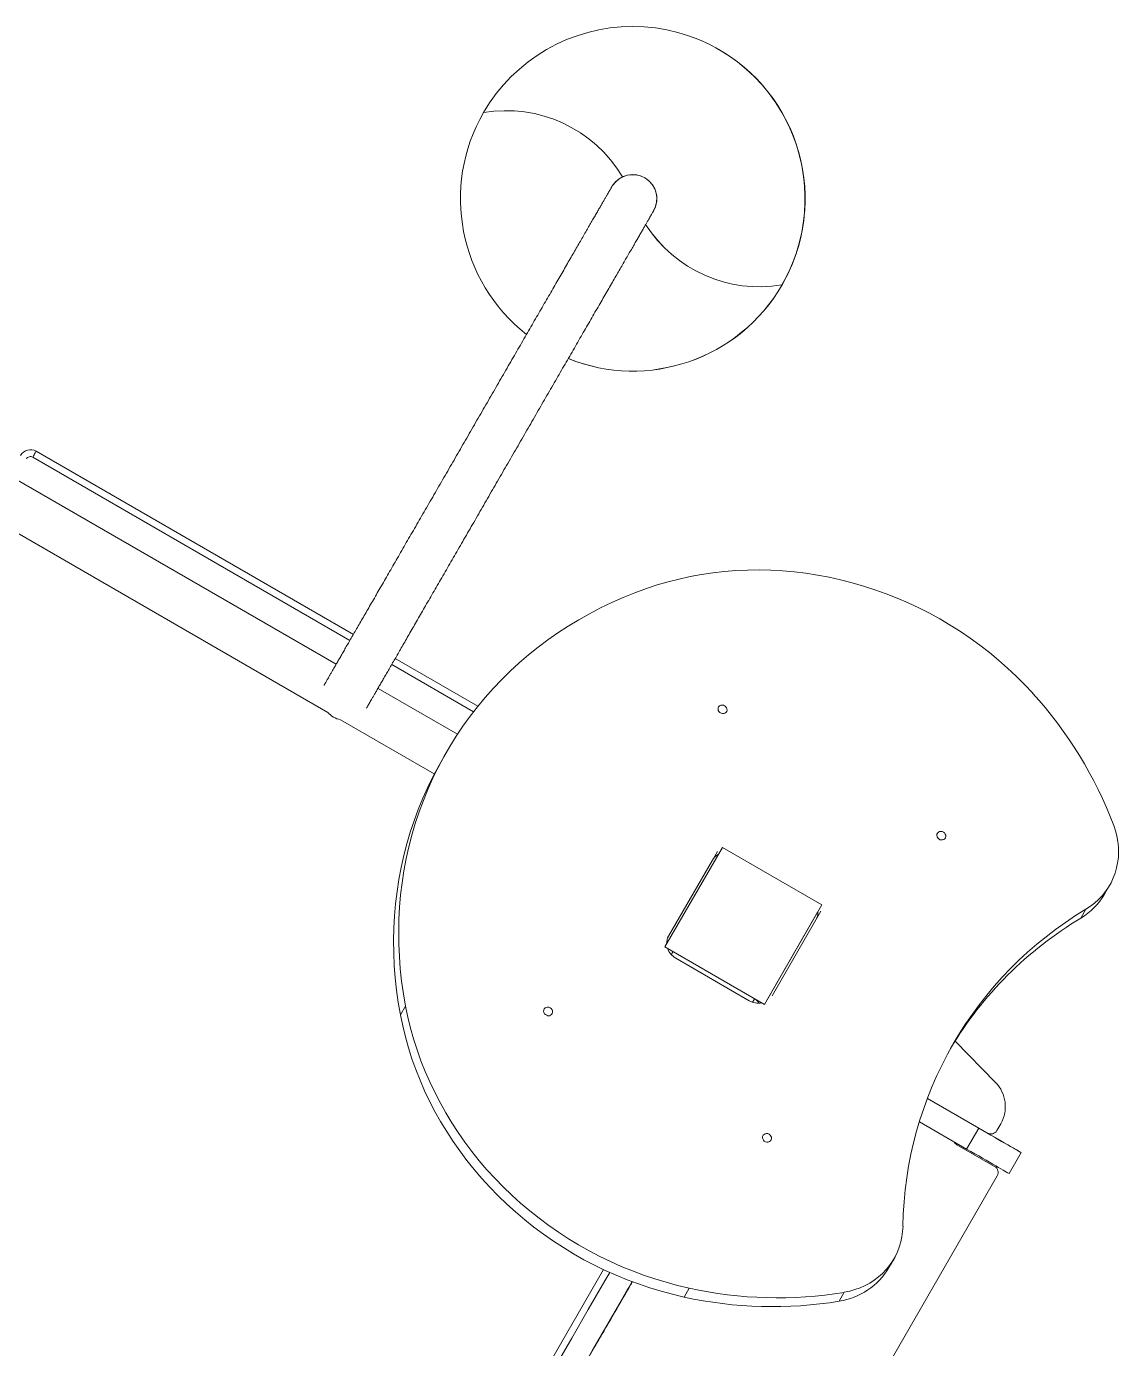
# Model space of a CAD drawing. Header units: millimetres. Extents: x -6431 to 4834, y -6422 to 4807.
# Drawn here: x 37 to 988, y 1842 to 2993 of the extents above; entities that cross this region are included whole.
import ezdxf

# ---------------------------------------------------------------- set-up
doc = ezdxf.new("R2010")
doc.units = ezdxf.units.MM
doc.layers.add('DIKOM_ОБЪЕКТ', color=7, linetype='Continuous')

msp = doc.modelspace()

# ---------------------------------------------------------------- linework, layer by layer
at = {"layer": 'DIKOM_ОБЪЕКТ', "color": 7, "linetype": 'Continuous', "lineweight": 15}
for p, q in [((637.1, 2974.7), (637.1, 2974.7)), ((694.7, 2768.3), (694.7, 2768.3)), ((694.7, 2768.3), (694.7, 2768.3)), ((694.8, 2768.3), (694.8, 2768.3)), ((318.6, 2458.9), (42.4, 2618.4)), ((45.2, 2623.7), (45.2, 2623.7)), ((45.4, 2623.6), (45.2, 2623.7)), ((45.4, 2623.6), (45.4, 2623.6)), ((321.6, 2464.1), (45.4, 2623.6)), ((45.4, 2623.6), (321.6, 2464.1)), ((306.6, 2438.1), (21.7, 2602.6)), ((5.1, 2566), (299.2, 2396.2)), ((430, 2401.5), (358, 2443.1)), ((358, 2443.1), (430, 2401.5)), ((426.2, 2396.8), (355, 2437.9)), ((412.2, 2377.2), (343, 2417.1)), ((310.3, 2389.8), (392, 2342.6)), ((402.9, 2362.1), (398.5, 2354.4)), ((642.8, 2278.7), (592.8, 2192)), ((595.9, 2201.3), (634.1, 2267.5)), ((634.1, 2267.5), (638.6, 2275.2)), ((729.4, 2228.7), (642.8, 2278.7)), ((975.6, 2238), (980, 2245.7)), ((679.4, 2142), (729.4, 2228.7)), ((680.9, 2144.6), (725.8, 2222.4)), ((728.6, 2223.2), (686.1, 2149.5)), ((729.4, 2228.7), (729.4, 2228.6)), ((954.9, 2217.1), (959.4, 2224.8)), ((592.8, 2192), (679.4, 2142)), ((666.3, 2145.2), (602.2, 2182.2)), ((679.4, 2142), (679.4, 2142)), ((362.5, 2132.9), (366.9, 2140.6)), ((845.4, 2110.1), (880.7, 2074.1)), ((880.7, 2074.1), (845.4, 2110.1)), ((880.7, 2074.1), (880.7, 2074.1)), ((821.3, 2060.2), (847.6, 2045)), ((866, 2034.3), (821.3, 2060.2)), ((814.4, 2039.9), (855.5, 2016.1)), ((873.6, 2030), (858, 2039)), ((881.8, 2032.2), (885.2, 2038.1)), ((881.8, 2032.2), (885.2, 2038.1)), ((885.2, 2038.1), (885.2, 2038.1)), ((855.5, 2016.1), (866, 2034.3)), ((873.6, 2030), (882.3, 2024.9)), ((873.7, 2029.9), (873.7, 2029.9)), ((881.8, 2032.2), (881.8, 2032.2)), ((879.9, 2000.9), (847, 2019.9)), ((879.9, 2000.9), (847, 2019.9)), ((847, 2019.9), (847, 2019.9)), ((892.5, 1994.8), (903, 2013)), ((882.1, 1992.7), (560.1, 1435)), ((560.1, 1435), (882.1, 1992.7)), ((879.9, 2000.9), (879.9, 2000.9)), ((882.1, 1992.7), (882.1, 1992.7)), ((329.3, 1547.4), (539.3, 1911.2)), ((787.8, 1912.9), (792.3, 1920.6)), ((509.8, 1806.1), (564.4, 1900.6)), ((561.2, 1895.2), (561.2, 1895.2)), ((609.5, 1887.3), (613.9, 1895)), ((744.5, 1883.7), (749, 1891.4)), ((556.3, 1886.6), (556.1, 1886.2)), ((556.3, 1886.6), (556.4, 1886.8)), ((533.5, 1847.1), (533.5, 1847.1))]:
    msp.add_line(p, q, dxfattribs=at)
at = {"layer": 'DIKOM_ОБЪЕКТ', "color": 7, "linetype": 'Continuous', "lineweight": 15, "flags": 128}
for points in [[(42.4, 2618.4), (43, 2619.4), (43.5, 2620.4), (44, 2621.3), (44.5, 2622.1), (44.9, 2622.7), (45.1, 2623.2), (45.3, 2623.5), (45.4, 2623.6)], [(576.8, 2504.1), (586.1, 2507.1), (595.6, 2509.9), (605.2, 2512.3), (614.9, 2514.5), (624.7, 2516.2), (634.6, 2517.7), (644.6, 2518.8), (654.6, 2519.6), (664.7, 2520), (674.8, 2520.2), (684.9, 2519.9), (695.1, 2519.4), (705.3, 2518.5), (715.4, 2517.3), (725.6, 2515.7), (735.7, 2513.8), (745.7, 2511.6), (755.8, 2509.1), (765.7, 2506.2), (775.5, 2503), (785.3, 2499.5), (795, 2495.7), (804.5, 2491.6), (813.9, 2487.2), (823.2, 2482.5), (832.3, 2477.5), (841.3, 2472.2), (850.1, 2466.6), (858.7, 2460.8), (867.1, 2454.7), (875.3, 2448.3), (883.3, 2441.7), (891.1, 2434.8), (898.6, 2427.8), (905.9, 2420.4), (913, 2412.9)], [(366.9, 2140.6), (365.1, 2151.3), (363.6, 2162.1), (362.4, 2172.9), (361.6, 2183.7), (361.1, 2194.5), (361, 2205.3), (361.2, 2216), (361.8, 2226.7), (362.7, 2237.3), (364, 2247.9), (365.6, 2258.4), (367.6, 2268.9), (369.9, 2279.2), (372.5, 2289.4), (375.5, 2299.6), (378.8, 2309.6), (382.5, 2319.5), (386.5, 2329.2), (390.8, 2338.8), (395.4, 2348.3), (400.4, 2357.5), (405.6, 2366.6), (411.2, 2375.6), (417, 2384.3), (423.2, 2392.8), (429.7, 2401.1), (436.4, 2409.2), (443.4, 2417.1), (450.7, 2424.8), (458.2, 2432.2), (466, 2439.4), (474.1, 2446.3), (482.4, 2452.9), (490.9, 2459.3), (499.7, 2465.5), (508.6, 2471.3), (517.8, 2476.9), (527.2, 2482.1), (536.8, 2487.1), (546.5, 2491.8), (556.5, 2496.2), (566.6, 2500.3), (576.8, 2504.1)], [(644.8, 2402), (645.7, 2401.3), (646.4, 2400.3), (646.8, 2399.2), (646.9, 2398.1), (646.6, 2397.1), (645.9, 2396.2), (645.1, 2395.5), (644, 2395.2), (642.8, 2395.2), (641.7, 2395.4), (640.7, 2396), (639.8, 2396.9), (639.3, 2397.9), (639.1, 2399), (639.2, 2400.1), (639.6, 2401.1), (640.4, 2401.9), (641.4, 2402.4), (642.5, 2402.6), (643.7, 2402.4), (644.8, 2402)], [(362.5, 2132.9), (360.6, 2143.6), (359.1, 2154.4), (358, 2165.2), (357.1, 2176), (356.7, 2186.8), (356.6, 2197.6), (356.8, 2208.3), (357.4, 2219), (358.3, 2229.6), (359.6, 2240.2), (361.2, 2250.7), (363.1, 2261.2), (365.4, 2271.5), (368.1, 2281.7), (371.1, 2291.9), (374.4, 2301.9), (378.1, 2311.8), (382, 2321.5), (386.3, 2331.1), (391, 2340.6), (395.9, 2349.8), (398.5, 2354.4)], [(835.3, 2292), (836.2, 2291.3), (836.9, 2290.3), (837.3, 2289.2), (837.4, 2288.1), (837.1, 2287.1), (836.5, 2286.2), (835.6, 2285.5), (834.5, 2285.2), (833.4, 2285.2), (832.2, 2285.4), (831.2, 2286), (830.4, 2286.9), (829.8, 2287.9), (829.6, 2289), (829.7, 2290.1), (830.2, 2291.1), (830.9, 2291.9), (831.9, 2292.4), (833, 2292.6), (834.2, 2292.4), (835.3, 2292)], [(983.6, 2297.8), (985.1, 2293.2), (986.3, 2288.6), (987.2, 2283.9), (987.7, 2279.2), (987.8, 2274.5), (987.6, 2269.9), (987, 2265.3), (986, 2260.8), (984.8, 2256.3), (983.2, 2252.1), (981.2, 2247.9), (978.9, 2244), (976.4, 2240.2), (973.5, 2236.6), (970.3, 2233.3), (966.9, 2230.2), (963.3, 2227.4), (959.4, 2224.8)], [(599.9, 2188), (599.8, 2187.9), (599.6, 2187.6), (599.3, 2187.1), (599, 2186.5), (598.5, 2185.7), (598.3, 2185.3)], [(670.9, 2147), (670.8, 2146.9), (670.6, 2146.6), (670.4, 2146.1), (670, 2145.5), (669.5, 2144.7), (669.1, 2143.9)], [(609.5, 1887.3), (599.4, 1889.7), (589.5, 1892.4), (579.6, 1895.3), (569.7, 1898.7), (560, 1902.3), (550.4, 1906.2), (540.9, 1910.4), (531.6, 1915), (522.3, 1919.8), (513.3, 1924.9), (504.4, 1930.3), (495.7, 1936), (487.1, 1941.9), (478.8, 1948.1), (470.7, 1954.6), (462.8, 1961.3), (455.1, 1968.2), (447.6, 1975.4), (440.4, 1982.8), (433.5, 1990.4), (426.8, 1998.2), (420.4, 2006.2), (414.2, 2014.4), (408.4, 2022.8), (402.8, 2031.3), (397.5, 2040), (392.6, 2048.8), (387.9, 2057.8), (383.6, 2066.8), (379.6, 2076), (375.9, 2085.3), (372.5, 2094.7), (369.5, 2104.2), (366.8, 2113.7), (364.5, 2123.3), (362.5, 2132.9)], [(613.9, 1895), (603.9, 1897.4), (593.9, 1900.1), (584, 1903), (574.2, 1906.3), (564.5, 1910), (554.8, 1913.9), (545.4, 1918.1), (536, 1922.7), (526.8, 1927.5), (517.7, 1932.6), (508.8, 1938), (500.1, 1943.7), (491.6, 1949.6), (483.2, 1955.8), (475.1, 1962.3), (467.2, 1969), (459.5, 1975.9), (452.1, 1983.1), (444.9, 1990.5), (437.9, 1998.1), (431.2, 2005.9), (424.8, 2013.9), (418.7, 2022.1), (412.8, 2030.5), (407.2, 2039), (402, 2047.7), (397, 2056.5), (392.4, 2065.5), (388, 2074.5), (384, 2083.7), (380.3, 2093), (377, 2102.4), (374, 2111.9), (371.3, 2121.4), (368.9, 2131), (366.9, 2140.6)], [(492.9, 2139), (493.9, 2138.3), (494.6, 2137.4), (495, 2136.3), (495, 2135.2), (494.7, 2134.1), (494.1, 2133.2), (493.2, 2132.6), (492.2, 2132.2), (491, 2132.2), (489.9, 2132.5), (488.8, 2133.1), (488, 2133.9), (487.4, 2134.9), (487.2, 2136.1), (487.4, 2137.1), (487.8, 2138.1), (488.6, 2138.9), (489.6, 2139.4), (490.7, 2139.6), (491.8, 2139.5), (492.9, 2139)], [(683.5, 2029), (684.4, 2028.3), (685.1, 2027.4), (685.5, 2026.3), (685.5, 2025.2), (685.2, 2024.1), (684.6, 2023.2), (683.8, 2022.6), (682.7, 2022.2), (681.5, 2022.2), (680.4, 2022.5), (679.3, 2023.1), (678.5, 2023.9), (678, 2024.9), (677.8, 2026.1), (677.9, 2027.1), (678.3, 2028.1), (679.1, 2028.9), (680.1, 2029.4), (681.2, 2029.6), (682.4, 2029.5), (683.5, 2029)], [(882.3, 2024.9), (885.4, 2023.2), (888.2, 2021.5), (890.9, 2020), (893.3, 2018.6), (895.5, 2017.3), (897.4, 2016.2), (899.1, 2015.3), (900.4, 2014.5), (901.5, 2013.8), (902.3, 2013.4), (902.8, 2013.1), (903, 2013), (902.9, 2013), (902.5, 2013.3), (901.7, 2013.7), (900.7, 2014.3), (899.4, 2015.1), (897.8, 2016), (895.9, 2017.1), (893.8, 2018.3), (891.4, 2019.7), (888.8, 2021.2), (886, 2022.8), (883, 2024.5), (879.9, 2026.3), (876.6, 2028.2), (873.1, 2030.2), (869.6, 2032.2), (866, 2034.3)], [(855.5, 2016.1), (859.1, 2014.1), (862.6, 2012), (866.1, 2010.1), (869.4, 2008.2), (872.5, 2006.3), (875.5, 2004.6), (878.3, 2003), (880.9, 2001.5), (883.3, 2000.1), (885.4, 1998.9), (887.3, 1997.8), (888.9, 1996.9), (890.2, 1996.1), (891.2, 1995.5), (892, 1995.1), (892.4, 1994.9), (892.5, 1994.8)], [(800.1, 1948.9), (799.8, 1944.2), (799.2, 1939.7), (798.2, 1935.2), (796.9, 1930.8), (795.2, 1926.5), (793.3, 1922.4), (791, 1918.4), (788.3, 1914.7), (785.4, 1911.1), (782.3, 1907.8), (778.8, 1904.8), (775.1, 1902), (771.2, 1899.4), (767.1, 1897.2), (762.8, 1895.3), (758.3, 1893.7), (753.7, 1892.4), (749, 1891.4)], [(382.1, 1627), (396.5, 1651.8), (410.8, 1676.7), (425.2, 1701.6), (439.6, 1726.6), (454, 1751.5), (468.4, 1776.5), (482.9, 1801.4), (497.3, 1826.4), (511.7, 1851.4), (526.1, 1876.4), (540.5, 1901.4), (544.8, 1908.7)], [(400.3, 1616.5), (414.7, 1641.3), (429, 1666.2), (443.4, 1691.1), (457.8, 1716.1), (472.2, 1741), (486.6, 1766), (501, 1790.9), (515.5, 1815.9), (529.9, 1840.9), (544.3, 1865.9), (558.7, 1890.9), (564.4, 1900.6)], [(556.1, 1886.2), (556.2, 1886.4), (556.5, 1886.8), (556.9, 1887.6), (557.5, 1888.7), (558.3, 1890), (559.2, 1891.5), (560.2, 1893.3), (561.3, 1895.1), (562.4, 1897.1), (563.6, 1899.2), (564.4, 1900.6)], [(564.4, 1900.6), (563.8, 1899.6), (562.6, 1897.5), (561.4, 1895.5), (560.3, 1893.7), (559.3, 1891.9), (558.5, 1890.4), (557.7, 1889.1), (557.1, 1888), (556.6, 1887.2), (556.4, 1886.7), (556.3, 1886.6)], [(564.4, 1900.6), (563.8, 1899.6), (562.6, 1897.5), (561.5, 1895.6), (560.4, 1893.7), (559.4, 1891.9), (558.5, 1890.4), (557.7, 1889.1), (557.1, 1888), (556.7, 1887.2), (556.4, 1886.7), (556.3, 1886.6)], [(556.4, 1886.8), (556.5, 1886.9), (556.7, 1887.4), (557.2, 1888.2), (557.8, 1889.2), (558.6, 1890.6), (559.5, 1892.1), (560.5, 1893.9), (561.6, 1895.8), (562.7, 1897.8), (563.9, 1899.8), (564.4, 1900.6)], [(559.2, 1891.7), (560.3, 1893.5), (561.4, 1895.4), (562.6, 1897.5), (563.8, 1899.6), (564.4, 1900.6)], [(561.2, 1895.2), (561.9, 1896.3), (562.5, 1897.4), (563.2, 1898.5), (563.8, 1899.6), (564.4, 1900.6)], [(533.5, 1847.1), (534.7, 1849.3), (536.1, 1851.7), (537.7, 1854.4), (539.5, 1857.4), (541.4, 1860.7), (543.4, 1864.3), (545.6, 1868.1), (547.9, 1872.1), (550.4, 1876.4), (553, 1880.8), (555.6, 1885.5), (558.4, 1890.2), (561.2, 1895.2)], [(559.2, 1891.7), (557.8, 1889.2), (556.2, 1886.5), (554.6, 1883.7), (552.9, 1880.7), (551.2, 1877.7), (549.4, 1874.7), (547.6, 1871.6), (545.8, 1868.5)], [(545.8, 1868.5), (544.2, 1865.7), (542.7, 1863), (541.2, 1860.4), (539.7, 1858), (538.4, 1855.7), (537.2, 1853.6), (536.1, 1851.7), (535.2, 1850)], [(535.2, 1850), (534.2, 1848.3), (533.3, 1846.9), (532.7, 1845.7), (532.2, 1844.8), (531.8, 1844.3), (531.7, 1844), (531.7, 1844), (531.9, 1844.3), (532.3, 1845), (532.8, 1845.9), (533.5, 1847.1)]]:
    msp.add_lwpolyline(points, dxfattribs=at)
at = {"layer": 'DIKOM_ОБЪЕКТ', "color": 7, "linetype": 'Continuous', "lineweight": 15}
for centre, radius, start, end in [((564.8, 2843.3), 150, 330, 150), ((564.8, 2843.3), 150, 330, 61.1812), ((564.8, 2843.3), 150, 330, 61.1812), ((564.8, 2843.3), 150, 330, 61.1812), ((564.9, 2843.3), 150, 330, 61.1812), ((564.9, 2843.3), 150, 330, 61.1812), ((564.8, 2843.3), 150, 150, 231.917), ((454.8, 2802.7), 117.3, 30.5599, 99.7306), ((564.8, 2843.3), 21, 329.6153, 146.4508), ((564.8, 2843.3), 21, 60, 146.4508), ((564.8, 2843.3), 21, 326.5579, 60), ((674.9, 2884), 117.3, 212.5317, 279.7306), ((674.9, 2884), 117.3, 212.5584, 279.7306), ((564.9, 2843.3), 150, 248.0101, 330), ((564.9, 2843.3), 150, 248.0098, 330), ((564.8, 2843.3), 150, 248.0184, 330), ((564.8, 2843.3), 150, 248.0181, 330), ((564.8, 2843.3), 150, 248.0267, 330), ((564.8, 2843.3), 150, 248.0264, 330), ((40.4, 2614.9), 10, 60, 150), ((40.4, 2614.9), 4, 60, 150), ((647.9, 2171), 358.8, 20.6864, 42.3889), ((314.8, 2410.3), 21, 222.2472, 240), ((314.8, 2410.3), 21, 240, 257.7528), ((645.1, 2261.2), 12.7, 117.4724, 149.7693), ((924.8, 2267.5), 58.7, 300.9064, 329.8661), ((713.2, 2221.8), 12.7, 331.1659, 2.6242), ((1126.8, 1944.2), 326.8, 120.8214, 179.1748), ((1123.9, 1934.7), 329.1, 120.8916, 149.1016), ((607, 2195.2), 12.7, 150.2282, 182.5616), ((610, 2196), 15.8, 199.352, 240.4473), ((674.3, 2158.9), 15.9, 239.6211, 280.5796), ((665.9, 2138.3), 10, 28.199, 58.7872), ((665.9, 2138.3), 10, 28.2004, 58.7847), ((859.2, 2053.1), 30, 330, 44.3578), ((859.2, 2053.1), 30, 330, 44.3578), ((876.6, 2035.2), 6, 240, 330), ((876.6, 2035.2), 6, 241.1812, 330), ((850, 2025.1), 6, 206.444, 240), ((850, 2025.1), 6, 206.4445, 240), ((876.9, 1995.7), 6, 330, 60), ((876.9, 1995.7), 6, 330, 60), ((735.4, 1943.9), 60.9, 278.6113, 329.3761), ((690.9, 2245.5), 358.9, 257.6109, 279.3119), ((686.5, 2237.8), 358.9, 257.6107, 279.3121)]:
    msp.add_arc(centre, radius, start, end, dxfattribs=at)
for points, knots in [([(547.3, 2854.9), (547.2, 2854.8), (547.1, 2854.6), (546.9, 2854.4), (546.8, 2854.2), (546.7, 2854.1), (546.7, 2854), (546.6, 2853.9), (546.6, 2853.8), (546.5, 2853.7), (546.3, 2853.4), (545.9, 2852.7), (545.4, 2851.7), (544.7, 2850.5), (543.8, 2849), (542.8, 2847.3), (541.6, 2845.2), (540.3, 2842.9), (538.8, 2840.4), (537.2, 2837.6), (535.4, 2834.5), (533.5, 2831.2), (531.5, 2827.7), (529.3, 2823.9), (527, 2819.9), (524.5, 2815.6), (521.9, 2811.1), (519.2, 2806.4), (516.4, 2801.5), (513.4, 2796.4), (510.3, 2791.1), (507.1, 2785.5), (503.9, 2779.8), (500.5, 2774), (497, 2767.9), (493.4, 2761.7), (489.7, 2755.3), (485.9, 2748.8), (482.1, 2742.1), (478.1, 2735.3), (474.1, 2728.4), (470.1, 2721.3), (465.9, 2714.2), (461.8, 2706.9), (457.5, 2699.6), (453.2, 2692.2), (448.9, 2684.7), (444.6, 2677.2), (440.2, 2669.6), (435.8, 2662), (431.4, 2654.3), (426.9, 2646.6), (422.5, 2638.9), (418, 2631.2), (413.6, 2623.5), (409.2, 2615.9), (404.8, 2608.2), (400.4, 2600.6), (396, 2593), (391.7, 2585.5), (387.4, 2578.1), (383.1, 2570.7), (378.9, 2563.5), (374.8, 2556.3), (370.7, 2549.2), (366.6, 2542.2), (362.7, 2535.3), (358.8, 2528.6), (355, 2522), (351.3, 2515.6), (347.7, 2509.3), (344.1, 2503.2), (340.7, 2497.2), (337.3, 2491.4), (334.1, 2485.8), (331, 2480.4), (328, 2475.2), (325.1, 2470.2), (322.3, 2465.4), (319.7, 2460.9), (317.2, 2456.5), (314.8, 2452.4), (312.6, 2448.5), (310.5, 2444.9), (308.5, 2441.5), (306.7, 2438.3), (305, 2435.4), (303.5, 2432.7), (302.1, 2430.3), (300.8, 2428.2), (299.8, 2426.3), (298.8, 2424.7), (298.1, 2423.4), (297.5, 2422.3), (297, 2421.5), (296.7, 2421), (296.6, 2420.8), (296.5, 2420.7), (296.4, 2420.5), (296.3, 2420.3), (296.2, 2420.1), (296, 2419.8), (296, 2419.7)], [0, 0, 0, 0, 0.000527, 0.001001, 0.001336, 0.001741, 0.002449, 0.003707, 0.006037, 0.011161, 0.022125, 0.033884, 0.045283, 0.056623, 0.067947, 0.079263, 0.090576, 0.101887, 0.113198, 0.124507, 0.135816, 0.147125, 0.158433, 0.169742, 0.18105, 0.192358, 0.203666, 0.214974, 0.226282, 0.23759, 0.248898, 0.260206, 0.271514, 0.282822, 0.294129, 0.305437, 0.316745, 0.328053, 0.339361, 0.350669, 0.361976, 0.373284, 0.384592, 0.3959, 0.407207, 0.418515, 0.429823, 0.441131, 0.452438, 0.463746, 0.475054, 0.486362, 0.497669, 0.508977, 0.520285, 0.531593, 0.5429, 0.554208, 0.565516, 0.576824, 0.588132, 0.599439, 0.610747, 0.622055, 0.633363, 0.64467, 0.655978, 0.667286, 0.678594, 0.689902, 0.70121, 0.712517, 0.723825, 0.735133, 0.746441, 0.757749, 0.769056, 0.780364, 0.791672, 0.80298, 0.814288, 0.825596, 0.836905, 0.848213, 0.859521, 0.87083, 0.882138, 0.893447, 0.904756, 0.916066, 0.927377, 0.938689, 0.950004, 0.961324, 0.972656, 0.98402, 0.995529, 0.997607, 0.998505, 0.99892, 0.999361, 1, 1, 1, 1]), ([(333, 2399.9), (333, 2399.9), (333, 2399.9), (333.1, 2400.1), (333.3, 2400.4), (333.7, 2401), (334.2, 2402), (334.9, 2403.2), (335.8, 2404.7), (336.8, 2406.5), (338, 2408.5), (339.3, 2410.8), (340.8, 2413.3), (342.4, 2416.1), (344.1, 2419.2), (346.1, 2422.5), (348.1, 2426.1), (350.3, 2429.9), (352.6, 2433.9), (355.1, 2438.2), (357.7, 2442.6), (360.4, 2447.3), (363.2, 2452.3), (366.2, 2457.4), (369.3, 2462.7), (372.4, 2468.2), (375.7, 2474), (379.1, 2479.8), (382.6, 2485.9), (386.2, 2492.1), (389.9, 2498.5), (393.7, 2505), (397.5, 2511.7), (401.5, 2518.5), (405.5, 2525.5), (409.5, 2532.5), (413.7, 2539.6), (417.8, 2546.9), (422.1, 2554.2), (426.4, 2561.6), (430.7, 2569.1), (435, 2576.7), (439.4, 2584.2), (443.8, 2591.9), (448.2, 2599.5), (452.7, 2607.2), (457.1, 2614.9), (461.6, 2622.6), (466, 2630.3), (470.4, 2638), (474.9, 2645.6), (479.2, 2653.2), (483.6, 2660.8), (487.9, 2668.3), (492.2, 2675.7), (496.5, 2683.1), (500.7, 2690.4), (504.8, 2697.6), (508.9, 2704.6), (513, 2711.6), (516.9, 2718.5), (520.8, 2725.2), (524.6, 2731.8), (528.3, 2738.2), (531.9, 2744.5), (535.5, 2750.6), (538.9, 2756.6), (542.2, 2762.3), (545.5, 2767.9), (548.6, 2773.3), (551.6, 2778.5), (554.5, 2783.5), (557.2, 2788.3), (559.9, 2792.9), (562.4, 2797.2), (564.8, 2801.3), (567, 2805.2), (569.1, 2808.9), (571.1, 2812.3), (572.9, 2815.4), (574.6, 2818.3), (576.1, 2821), (577.5, 2823.4), (578.7, 2825.5), (579.8, 2827.3), (580.7, 2828.9), (581.5, 2830.3), (582.1, 2831.3), (582.5, 2832.1), (582.8, 2832.5), (582.9, 2832.7), (582.9, 2832.7), (582.9, 2832.7)], [0, 0, 0, 0, 0.00206, 0.008256, 0.017746, 0.028732, 0.040062, 0.051468, 0.062897, 0.074335, 0.085777, 0.097221, 0.108666, 0.120112, 0.131559, 0.143006, 0.154453, 0.165901, 0.177349, 0.188796, 0.200244, 0.211692, 0.22314, 0.234588, 0.246036, 0.257483, 0.268931, 0.28038, 0.291827, 0.303276, 0.314724, 0.326172, 0.33762, 0.349068, 0.360516, 0.371964, 0.383412, 0.39486, 0.406308, 0.417756, 0.429204, 0.440652, 0.452101, 0.463549, 0.474997, 0.486445, 0.497893, 0.509341, 0.520789, 0.532237, 0.543685, 0.555133, 0.566582, 0.57803, 0.589478, 0.600926, 0.612374, 0.623822, 0.63527, 0.646718, 0.658167, 0.669614, 0.681063, 0.692511, 0.703959, 0.715407, 0.726855, 0.738303, 0.749751, 0.761199, 0.772647, 0.784095, 0.795543, 0.806991, 0.818438, 0.829886, 0.841334, 0.852781, 0.864229, 0.875676, 0.887123, 0.89857, 0.910017, 0.921462, 0.932907, 0.94435, 0.955789, 0.967222, 0.978639, 0.990007, 0.99743, 1, 1, 1, 1])]:
    msp.add_open_spline(points, degree=3, knots=knots, dxfattribs=at)

doc.saveas('drawing.dxf')
